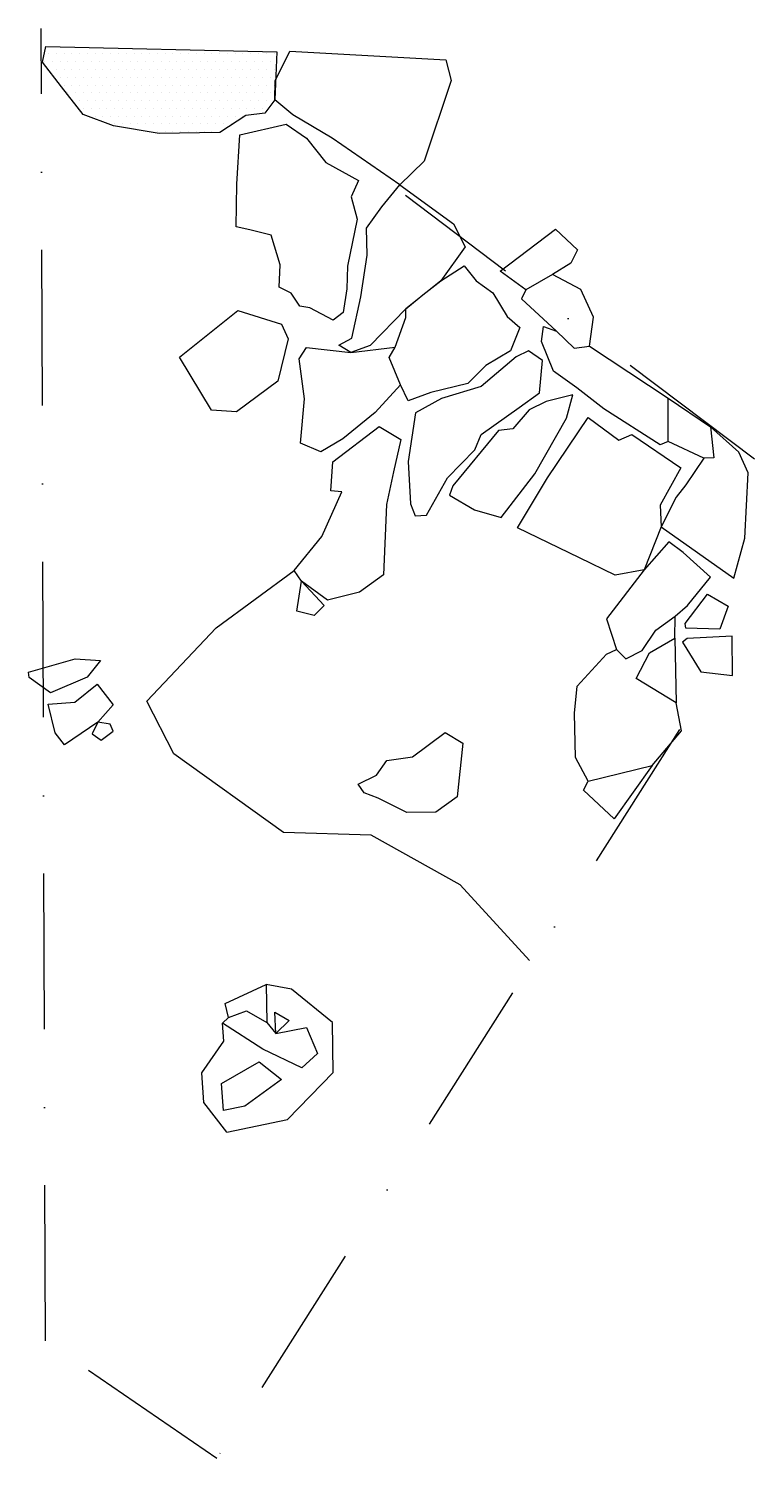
# Model space of a CAD drawing. Header units: metres. Extents: x -388 to -271, y -1827 to -1597.
import ezdxf

# ---------------------------------------------------------------- set-up
doc = ezdxf.new("R2010")
doc.units = ezdxf.units.M
doc.header["$LTSCALE"] = 25
doc.header["$MEASUREMENT"] = 0
doc.linetypes.add('STRICHPUNKTX2', pattern=[2, 1, -0.5, 0, -0.5])
doc.layers.get('0').update_dxf_attribs({"linetype": 'CONTINUOUS'})
for name, color, linetype in [('BEFUND', 1, 'CONTINUOUS'), ('GRABUNGSGRENZE', 3, 'STRICHPUNKTX2'), ('STEINE', 4, 'CONTINUOUS'), ('STEINESCHRAFF', 4, 'CONTINUOUS')]:
    doc.layers.add(name, color=color, linetype=linetype)

# ---------------------------------------------------------------- blocks, each defined once
blk = doc.blocks.new('*X1')
at = {"color": 0}
for p, q in [((-384.375, -1601.25), (-384.375, -1601.25)), ((-383.125, -1601.25), (-383.125, -1601.25)), ((-381.875, -1601.25), (-381.875, -1601.25)), ((-380.625, -1601.25), (-380.625, -1601.25)), ((-379.375, -1601.25), (-379.375, -1601.25)), ((-378.125, -1601.25), (-378.125, -1601.25)), ((-376.875, -1601.25), (-376.875, -1601.25)), ((-375.625, -1601.25), (-375.625, -1601.25)), ((-374.375, -1601.25), (-374.375, -1601.25)), ((-373.125, -1601.25), (-373.125, -1601.25)), ((-371.875, -1601.25), (-371.875, -1601.25)), ((-370.625, -1601.25), (-370.625, -1601.25)), ((-369.375, -1601.25), (-369.375, -1601.25)), ((-368.125, -1601.25), (-368.125, -1601.25)), ((-366.875, -1601.25), (-366.875, -1601.25)), ((-365.625, -1601.25), (-365.625, -1601.25)), ((-364.375, -1601.25), (-364.375, -1601.25)), ((-363.125, -1601.25), (-363.125, -1601.25)), ((-361.875, -1601.25), (-361.875, -1601.25)), ((-360.625, -1601.25), (-360.625, -1601.25)), ((-359.375, -1601.25), (-359.375, -1601.25)), ((-358.125, -1601.25), (-358.125, -1601.25)), ((-356.875, -1601.25), (-356.875, -1601.25)), ((-355.625, -1601.25), (-355.625, -1601.25)), ((-354.375, -1601.25), (-354.375, -1601.25)), ((-353.125, -1601.25), (-353.125, -1601.25)), ((-351.875, -1601.25), (-351.875, -1601.25)), ((-350.625, -1601.25), (-350.625, -1601.25)), ((-349.375, -1601.25), (-349.375, -1601.25)), ((-348.125, -1601.25), (-348.125, -1601.25)), ((-385, -1602.5), (-385, -1602.5)), ((-383.75, -1602.5), (-383.75, -1602.5)), ((-382.5, -1602.5), (-382.5, -1602.5)), ((-381.25, -1602.5), (-381.25, -1602.5)), ((-380, -1602.5), (-380, -1602.5)), ((-378.75, -1602.5), (-378.75, -1602.5)), ((-377.5, -1602.5), (-377.5, -1602.5)), ((-376.25, -1602.5), (-376.25, -1602.5)), ((-375, -1602.5), (-375, -1602.5)), ((-373.75, -1602.5), (-373.75, -1602.5)), ((-372.5, -1602.5), (-372.5, -1602.5)), ((-371.25, -1602.5), (-371.25, -1602.5)), ((-370, -1602.5), (-370, -1602.5)), ((-368.75, -1602.5), (-368.75, -1602.5)), ((-367.5, -1602.5), (-367.5, -1602.5)), ((-366.25, -1602.5), (-366.25, -1602.5)), ((-365, -1602.5), (-365, -1602.5)), ((-363.75, -1602.5), (-363.75, -1602.5)), ((-362.5, -1602.5), (-362.5, -1602.5)), ((-361.25, -1602.5), (-361.25, -1602.5)), ((-360, -1602.5), (-360, -1602.5)), ((-358.75, -1602.5), (-358.75, -1602.5)), ((-357.5, -1602.5), (-357.5, -1602.5)), ((-356.25, -1602.5), (-356.25, -1602.5)), ((-355, -1602.5), (-355, -1602.5)), ((-353.75, -1602.5), (-353.75, -1602.5)), ((-352.5, -1602.5), (-352.5, -1602.5)), ((-351.25, -1602.5), (-351.25, -1602.5)), ((-350, -1602.5), (-350, -1602.5)), ((-348.75, -1602.5), (-348.75, -1602.5)), ((-384.375, -1603.75), (-384.375, -1603.75)), ((-383.125, -1603.75), (-383.125, -1603.75)), ((-382.5, -1605), (-382.5, -1605)), ((-381.875, -1603.75), (-381.875, -1603.75)), ((-381.25, -1605), (-381.25, -1605)), ((-380.625, -1603.75), (-380.625, -1603.75)), ((-380, -1605), (-380, -1605)), ((-379.375, -1603.75), (-379.375, -1603.75)), ((-378.75, -1605), (-378.75, -1605)), ((-378.125, -1603.75), (-378.125, -1603.75)), ((-377.5, -1605), (-377.5, -1605)), ((-376.875, -1603.75), (-376.875, -1603.75)), ((-376.25, -1605), (-376.25, -1605)), ((-375.625, -1603.75), (-375.625, -1603.75)), ((-375, -1605), (-375, -1605)), ((-374.375, -1603.75), (-374.375, -1603.75)), ((-373.75, -1605), (-373.75, -1605)), ((-373.125, -1603.75), (-373.125, -1603.75)), ((-372.5, -1605), (-372.5, -1605)), ((-371.875, -1603.75), (-371.875, -1603.75)), ((-371.25, -1605), (-371.25, -1605)), ((-370.625, -1603.75), (-370.625, -1603.75)), ((-370, -1605), (-370, -1605)), ((-369.375, -1603.75), (-369.375, -1603.75)), ((-368.75, -1605), (-368.75, -1605)), ((-368.125, -1603.75), (-368.125, -1603.75)), ((-367.5, -1605), (-367.5, -1605)), ((-366.875, -1603.75), (-366.875, -1603.75)), ((-366.25, -1605), (-366.25, -1605)), ((-365.625, -1603.75), (-365.625, -1603.75)), ((-365, -1605), (-365, -1605)), ((-364.375, -1603.75), (-364.375, -1603.75)), ((-363.75, -1605), (-363.75, -1605)), ((-363.125, -1603.75), (-363.125, -1603.75)), ((-362.5, -1605), (-362.5, -1605)), ((-361.875, -1603.75), (-361.875, -1603.75)), ((-361.25, -1605), (-361.25, -1605)), ((-360.625, -1603.75), (-360.625, -1603.75)), ((-360, -1605), (-360, -1605)), ((-359.375, -1603.75), (-359.375, -1603.75)), ((-358.75, -1605), (-358.75, -1605)), ((-358.125, -1603.75), (-358.125, -1603.75)), ((-357.5, -1605), (-357.5, -1605)), ((-356.875, -1603.75), (-356.875, -1603.75)), ((-356.25, -1605), (-356.25, -1605)), ((-355.625, -1603.75), (-355.625, -1603.75)), ((-355, -1605), (-355, -1605)), ((-354.375, -1603.75), (-354.375, -1603.75)), ((-353.75, -1605), (-353.75, -1605)), ((-353.125, -1603.75), (-353.125, -1603.75)), ((-352.5, -1605), (-352.5, -1605)), ((-351.875, -1603.75), (-351.875, -1603.75)), ((-351.25, -1605), (-351.25, -1605)), ((-350.625, -1603.75), (-350.625, -1603.75)), ((-350, -1605), (-350, -1605)), ((-349.375, -1603.75), (-349.375, -1603.75)), ((-348.75, -1605), (-348.75, -1605)), ((-348.125, -1603.75), (-348.125, -1603.75)), ((-381.875, -1606.25), (-381.875, -1606.25)), ((-381.25, -1607.5), (-381.25, -1607.5)), ((-380.625, -1606.25), (-380.625, -1606.25)), ((-380, -1607.5), (-380, -1607.5)), ((-379.375, -1606.25), (-379.375, -1606.25)), ((-378.75, -1607.5), (-378.75, -1607.5)), ((-378.125, -1606.25), (-378.125, -1606.25)), ((-377.5, -1607.5), (-377.5, -1607.5)), ((-376.875, -1606.25), (-376.875, -1606.25)), ((-376.25, -1607.5), (-376.25, -1607.5)), ((-375.625, -1606.25), (-375.625, -1606.25)), ((-375, -1607.5), (-375, -1607.5)), ((-374.375, -1606.25), (-374.375, -1606.25)), ((-373.75, -1607.5), (-373.75, -1607.5)), ((-373.125, -1606.25), (-373.125, -1606.25)), ((-372.5, -1607.5), (-372.5, -1607.5)), ((-371.875, -1606.25), (-371.875, -1606.25)), ((-371.25, -1607.5), (-371.25, -1607.5)), ((-370.625, -1606.25), (-370.625, -1606.25)), ((-370, -1607.5), (-370, -1607.5)), ((-369.375, -1606.25), (-369.375, -1606.25)), ((-368.75, -1607.5), (-368.75, -1607.5)), ((-368.125, -1606.25), (-368.125, -1606.25)), ((-367.5, -1607.5), (-367.5, -1607.5)), ((-366.875, -1606.25), (-366.875, -1606.25)), ((-366.25, -1607.5), (-366.25, -1607.5)), ((-365.625, -1606.25), (-365.625, -1606.25)), ((-365, -1607.5), (-365, -1607.5)), ((-364.375, -1606.25), (-364.375, -1606.25)), ((-363.75, -1607.5), (-363.75, -1607.5)), ((-363.125, -1606.25), (-363.125, -1606.25)), ((-362.5, -1607.5), (-362.5, -1607.5)), ((-361.875, -1606.25), (-361.875, -1606.25)), ((-361.25, -1607.5), (-361.25, -1607.5)), ((-360.625, -1606.25), (-360.625, -1606.25)), ((-360, -1607.5), (-360, -1607.5)), ((-359.375, -1606.25), (-359.375, -1606.25)), ((-358.75, -1607.5), (-358.75, -1607.5)), ((-358.125, -1606.25), (-358.125, -1606.25)), ((-357.5, -1607.5), (-357.5, -1607.5)), ((-356.875, -1606.25), (-356.875, -1606.25)), ((-356.25, -1607.5), (-356.25, -1607.5)), ((-355.625, -1606.25), (-355.625, -1606.25)), ((-355, -1607.5), (-355, -1607.5)), ((-354.375, -1606.25), (-354.375, -1606.25)), ((-353.75, -1607.5), (-353.75, -1607.5)), ((-353.125, -1606.25), (-353.125, -1606.25)), ((-352.5, -1607.5), (-352.5, -1607.5)), ((-351.875, -1606.25), (-351.875, -1606.25)), ((-351.25, -1607.5), (-351.25, -1607.5)), ((-350.625, -1606.25), (-350.625, -1606.25)), ((-350, -1607.5), (-350, -1607.5)), ((-349.375, -1606.25), (-349.375, -1606.25)), ((-348.75, -1607.5), (-348.75, -1607.5)), ((-348.125, -1606.25), (-348.125, -1606.25)), ((-379.375, -1608.75), (-379.375, -1608.75)), ((-378.75, -1610), (-378.75, -1610)), ((-378.125, -1608.75), (-378.125, -1608.75)), ((-377.5, -1610), (-377.5, -1610)), ((-376.875, -1608.75), (-376.875, -1608.75)), ((-376.25, -1610), (-376.25, -1610)), ((-375.625, -1608.75), (-375.625, -1608.75)), ((-375, -1610), (-375, -1610)), ((-374.375, -1608.75), (-374.375, -1608.75)), ((-373.75, -1610), (-373.75, -1610)), ((-373.125, -1608.75), (-373.125, -1608.75)), ((-372.5, -1610), (-372.5, -1610)), ((-371.875, -1608.75), (-371.875, -1608.75)), ((-371.25, -1610), (-371.25, -1610)), ((-370.625, -1608.75), (-370.625, -1608.75)), ((-370, -1610), (-370, -1610)), ((-369.375, -1608.75), (-369.375, -1608.75)), ((-368.75, -1610), (-368.75, -1610)), ((-368.125, -1608.75), (-368.125, -1608.75)), ((-367.5, -1610), (-367.5, -1610)), ((-366.875, -1608.75), (-366.875, -1608.75)), ((-366.25, -1610), (-366.25, -1610)), ((-365.625, -1608.75), (-365.625, -1608.75)), ((-365, -1610), (-365, -1610)), ((-364.375, -1608.75), (-364.375, -1608.75)), ((-363.75, -1610), (-363.75, -1610)), ((-363.125, -1608.75), (-363.125, -1608.75)), ((-362.5, -1610), (-362.5, -1610)), ((-361.875, -1608.75), (-361.875, -1608.75)), ((-361.25, -1610), (-361.25, -1610)), ((-360.625, -1608.75), (-360.625, -1608.75)), ((-360, -1610), (-360, -1610)), ((-359.375, -1608.75), (-359.375, -1608.75)), ((-358.75, -1610), (-358.75, -1610)), ((-358.125, -1608.75), (-358.125, -1608.75)), ((-357.5, -1610), (-357.5, -1610)), ((-356.875, -1608.75), (-356.875, -1608.75)), ((-356.25, -1610), (-356.25, -1610)), ((-355.625, -1608.75), (-355.625, -1608.75)), ((-355, -1610), (-355, -1610)), ((-354.375, -1608.75), (-354.375, -1608.75)), ((-353.75, -1610), (-353.75, -1610)), ((-353.125, -1608.75), (-353.125, -1608.75)), ((-352.5, -1610), (-352.5, -1610)), ((-351.875, -1608.75), (-351.875, -1608.75)), ((-351.25, -1610), (-351.25, -1610)), ((-350.625, -1608.75), (-350.625, -1608.75)), ((-350, -1610), (-350, -1610)), ((-349.375, -1608.75), (-349.375, -1608.75)), ((-348.125, -1608.75), (-348.125, -1608.75)), ((-376.875, -1611.25), (-376.875, -1611.25)), ((-375.625, -1611.25), (-375.625, -1611.25)), ((-374.375, -1611.25), (-374.375, -1611.25)), ((-373.75, -1612.5), (-373.75, -1612.5)), ((-373.125, -1611.25), (-373.125, -1611.25)), ((-372.5, -1612.5), (-372.5, -1612.5)), ((-371.875, -1611.25), (-371.875, -1611.25)), ((-371.25, -1612.5), (-371.25, -1612.5)), ((-370.625, -1611.25), (-370.625, -1611.25)), ((-370, -1612.5), (-370, -1612.5)), ((-369.375, -1611.25), (-369.375, -1611.25)), ((-368.75, -1612.5), (-368.75, -1612.5)), ((-368.125, -1611.25), (-368.125, -1611.25)), ((-367.5, -1612.5), (-367.5, -1612.5)), ((-366.875, -1611.25), (-366.875, -1611.25)), ((-366.25, -1612.5), (-366.25, -1612.5)), ((-365.625, -1611.25), (-365.625, -1611.25)), ((-365, -1612.5), (-365, -1612.5)), ((-364.375, -1611.25), (-364.375, -1611.25)), ((-363.75, -1612.5), (-363.75, -1612.5)), ((-363.125, -1611.25), (-363.125, -1611.25)), ((-362.5, -1612.5), (-362.5, -1612.5)), ((-361.875, -1611.25), (-361.875, -1611.25)), ((-361.25, -1612.5), (-361.25, -1612.5)), ((-360.625, -1611.25), (-360.625, -1611.25)), ((-360, -1612.5), (-360, -1612.5)), ((-359.375, -1611.25), (-359.375, -1611.25)), ((-358.75, -1612.5), (-358.75, -1612.5)), ((-358.125, -1611.25), (-358.125, -1611.25)), ((-357.5, -1612.5), (-357.5, -1612.5)), ((-356.875, -1611.25), (-356.875, -1611.25)), ((-356.25, -1612.5), (-356.25, -1612.5)), ((-355.625, -1611.25), (-355.625, -1611.25)), ((-355, -1612.5), (-355, -1612.5)), ((-354.375, -1611.25), (-354.375, -1611.25)), ((-353.125, -1611.25), (-353.125, -1611.25)), ((-368.125, -1613.75), (-368.125, -1613.75)), ((-366.875, -1613.75), (-366.875, -1613.75)), ((-365.625, -1613.75), (-365.625, -1613.75)), ((-364.375, -1613.75), (-364.375, -1613.75)), ((-363.125, -1613.75), (-363.125, -1613.75)), ((-361.875, -1613.75), (-361.875, -1613.75)), ((-360.625, -1613.75), (-360.625, -1613.75)), ((-359.375, -1613.75), (-359.375, -1613.75)), ((-358.125, -1613.75), (-358.125, -1613.75)), ((-356.875, -1613.75), (-356.875, -1613.75))]:
    blk.add_line(p, q, dxfattribs=at)

msp = doc.modelspace()

# ---------------------------------------------------------------- linework, layer by layer
at = {"layer": 'BEFUND'}
for points in [[(-307.12, -1746.94), (-318.25, -1734.74), (-332.54, -1726.8), (-346.64, -1726.36), (-364.21, -1713.69), (-368.55, -1705.26), (-357.42, -1693.46), (-344.92, -1684.26)], [(-355.73, -1774.48), (-345.98, -1772.47), (-338.61, -1764.93), (-338.74, -1756.86), (-345.33, -1751.52), (-349.38, -1750.75)], [(-355.73, -1774.48), (-359.42, -1769.75), (-359.76, -1764.98), (-356.2, -1759.87), (-356.4, -1756.97)]]:
    msp.add_lwpolyline(points, dxfattribs=at)
at = {"layer": 'GRABUNGSGRENZE'}
for points in [[(-282.99, -1709.82), (-357.32, -1826.92), (-384.87, -1808.04), (-385.55, -1597.17)], [(-270.97, -1666.38), (-327.02, -1623.99)]]:
    msp.add_lwpolyline(points, dxfattribs=at)
at = {"layer": 'STEINE'}
for points in [[(-347.71, -1600.91), (-347.99, -1608.62), (-349.61, -1610.75), (-352.66, -1611.15), (-356.82, -1613.88), (-366.61, -1614.01), (-373.92, -1612.82), (-378.78, -1610.99), (-382.27, -1606.51), (-385.31, -1602.55), (-384.79, -1600.07), (-347.71, -1600.91)], [(-320.53, -1602.19), (-319.67, -1605.49), (-324.02, -1618.47), (-327.93, -1622.26), (-338.82, -1614.78), (-345.1, -1611.01), (-347.99, -1608.62), (-347.93, -1605.58), (-345.58, -1600.82), (-320.53, -1602.19)], [(-354.22, -1629.05), (-354.1, -1622.15), (-353.63, -1614.24), (-346.17, -1612.53), (-342.93, -1614.77), (-339.79, -1618.69), (-334.57, -1621.59), (-335.75, -1624.22), (-334.79, -1627.78), (-336.33, -1635.33), (-336.44, -1638.98), (-337.01, -1642.79), (-338.63, -1644.05), (-342.38, -1642.06), (-344.01, -1641.76), (-345.37, -1639.67), (-347.3, -1638.7), (-347.13, -1635.15), (-348.59, -1630.38), (-352.04, -1629.51), (-354.22, -1629.05)], [(-317.45, -1632.23), (-321.32, -1637.7), (-326.96, -1642.2), (-332.71, -1648.07), (-335.81, -1649.23), (-337.73, -1648.06), (-335.65, -1646.9), (-334.21, -1640.26), (-333.18, -1633.56), (-333.27, -1629.25), (-330.83, -1625.81), (-327.93, -1622.26), (-319.32, -1628.52), (-317.45, -1632.23)], [(-307.68, -1639.15), (-311.83, -1636.15), (-302.94, -1629.42), (-299.4, -1632.73), (-300.47, -1634.86), (-303.41, -1636.68)], [(-326.59, -1657.01), (-327.8, -1654.42), (-329.62, -1650.01), (-328.7, -1648.34), (-326.97, -1643.57), (-326.96, -1642.2), (-324.22, -1639.93), (-321.32, -1637.7), (-317.61, -1635.32), (-315.64, -1637.71), (-313.01, -1639.65), (-310.68, -1643.46), (-308.66, -1645.19), (-310.14, -1648.94), (-314.1, -1651.31), (-317, -1654.2), (-322.94, -1655.65), (-326.59, -1657.01)], [(-297.45, -1648.21), (-296.84, -1643.54), (-298.85, -1639.12), (-303.41, -1636.68), (-307.68, -1639.15), (-308.39, -1640.62), (-302.78, -1645.81)], [(-358.2, -1658.51), (-363.3, -1649.98), (-353.95, -1642.49), (-346.95, -1644.69), (-345.84, -1647.03), (-347.53, -1653.82), (-354.19, -1658.73), (-358.2, -1658.51)], [(-284.81, -1663.5), (-286.13, -1664.06), (-295.14, -1658.25), (-299.5, -1654.9), (-303.25, -1652.2), (-305.16, -1647.43), (-304.85, -1645.04), (-302.78, -1645.81), (-299.94, -1648.5), (-297.45, -1648.21), (-284.84, -1656.55)], [(-327.8, -1654.42), (-331.87, -1658.88), (-337.06, -1663.08), (-340.61, -1665.2), (-343.9, -1663.77), (-343.23, -1656.67), (-344.08, -1650.23), (-342.9, -1648.4), (-335.81, -1649.23), (-328.7, -1648.34)], [(-325.43, -1658.94), (-326.61, -1666.75), (-326.22, -1673.55), (-325.47, -1675.48), (-323.64, -1675.38), (-320.28, -1669.36), (-315.86, -1664.85), (-314.84, -1662.37), (-308.74, -1658.07), (-305.49, -1655.69), (-305.02, -1650.52), (-307.25, -1648.94), (-309.23, -1649.9), (-314.87, -1654.66), (-321.21, -1656.62), (-325.43, -1658.94)], [(-319.93, -1672.15), (-315.93, -1674.49), (-311.67, -1675.72), (-306.23, -1668.73), (-301.13, -1659.76), (-300.16, -1656.01), (-304.42, -1657.12), (-307.17, -1658.43), (-309.76, -1661.47), (-312.1, -1661.77), (-319.42, -1670.63), (-319.93, -1672.15)], [(-279.08, -1666.2), (-284.81, -1663.5), (-284.84, -1656.55), (-278.01, -1661.19), (-277.46, -1666.16), (-279.08, -1666.2)], [(-286.1, -1673.75), (-285.96, -1677.25), (-288.66, -1684.14), (-293.33, -1684.99), (-299.06, -1682.24), (-309.04, -1677.4), (-304.2, -1669.34), (-297.68, -1659.67), (-292.72, -1663.33), (-290.64, -1662.37), (-282.79, -1667.77), (-286.1, -1673.75)], [(-339.55, -1689.04), (-343.75, -1685.99), (-344.92, -1684.26), (-340.44, -1678.79), (-337.23, -1671.6), (-339, -1671.44), (-338.69, -1666.78), (-331.27, -1661.11), (-327.77, -1663.2), (-328.95, -1668.37), (-330.08, -1673.64), (-330.56, -1684.95), (-334.42, -1687.74), (-339.55, -1689.04)], [(-285.96, -1677.25), (-274.26, -1685.49), (-272.52, -1679.05), (-271.99, -1668.55), (-273.45, -1665.25), (-278.01, -1661.19)], [(-279.08, -1666.2), (-281.98, -1670.51), (-283.51, -1672.48), (-285.96, -1677.25)], [(-294.72, -1692.04), (-293.1, -1696.96), (-291.64, -1698.44), (-289, -1697.12), (-286.81, -1693.83), (-283.71, -1691.61), (-281.73, -1689.89), (-278.01, -1685.33), (-282.42, -1681.36), (-284.69, -1679.63), (-288.66, -1684.14), (-294.72, -1692.04)], [(-344.47, -1690.81), (-343.75, -1685.99), (-340.06, -1689.85), (-341.69, -1691.47), (-344.47, -1690.81)], [(-282.09, -1692.78), (-278.48, -1688.07), (-275.18, -1690), (-276.51, -1693.7), (-281.99, -1693.54), (-282.09, -1692.78)], [(-283.77, -1695.11), (-283.71, -1691.61)], [(-283.54, -1705.51), (-289.97, -1701.59), (-287.83, -1697.48), (-283.77, -1695.11), (-283.54, -1705.51)], [(-282.5, -1695.77), (-279.57, -1700.54), (-274.5, -1701.11), (-274.53, -1694.82), (-281.79, -1695.16), (-282.5, -1695.77)], [(-297.67, -1718.1), (-299.69, -1714.3), (-299.87, -1707.19), (-299.46, -1702.83), (-294.73, -1697.67), (-293.1, -1696.96)], [(-384.02, -1703.9), (-387.46, -1701.46), (-387.56, -1700.6), (-380.1, -1698.43), (-375.99, -1698.7), (-378.18, -1701.38), (-384.02, -1703.9)], [(-381.81, -1712.28), (-383.27, -1710.35), (-384.43, -1705.73), (-380.12, -1705.43), (-376.56, -1702.5), (-373.98, -1705.85), (-376.42, -1708.64), (-381.81, -1712.28)], [(-287.37, -1715.59), (-282.69, -1710.02), (-283.54, -1705.51)], [(-376.42, -1708.64), (-377.34, -1710.51), (-375.92, -1711.53), (-373.99, -1710.06), (-374.45, -1708.95), (-376.42, -1708.64)], [(-330.02, -1714.78), (-325.91, -1714.18), (-320.63, -1710.29), (-317.79, -1711.97), (-318.73, -1720.64), (-322.13, -1723.07), (-326.8, -1723.16), (-331.41, -1720.82), (-333.64, -1720), (-334.6, -1718.58), (-331.7, -1717.16), (-330.02, -1714.78)], [(-293.47, -1724.15), (-298.43, -1719.52), (-297.67, -1718.1), (-287.37, -1715.59), (-293.47, -1724.15)], [(-355.43, -1756.06), (-355.98, -1753.83), (-349.38, -1750.75), (-349.3, -1756.89)], [(-343.68, -1764.16), (-349.91, -1761.15), (-356.4, -1756.97), (-355.43, -1756.06), (-352.54, -1755.01), (-349.3, -1756.89), (-347.83, -1758.67), (-342.91, -1757.67), (-341.14, -1761.88), (-343.68, -1764.16)], [(-347.83, -1758.67), (-348.02, -1755.22), (-345.69, -1756.54), (-347.83, -1758.67)], [(-356.28, -1771.03), (-356.57, -1766.66), (-350.53, -1763.18), (-346.93, -1766.03), (-352.83, -1770.32), (-356.28, -1771.03)]]:
    msp.add_lwpolyline(points, dxfattribs=at)

# ---------------------------------------------------------------- block references
at = {"layer": 'STEINESCHRAFF'}
msp.add_blockref('*X1', (0, 0), dxfattribs=at)

doc.saveas('drawing.dxf')
